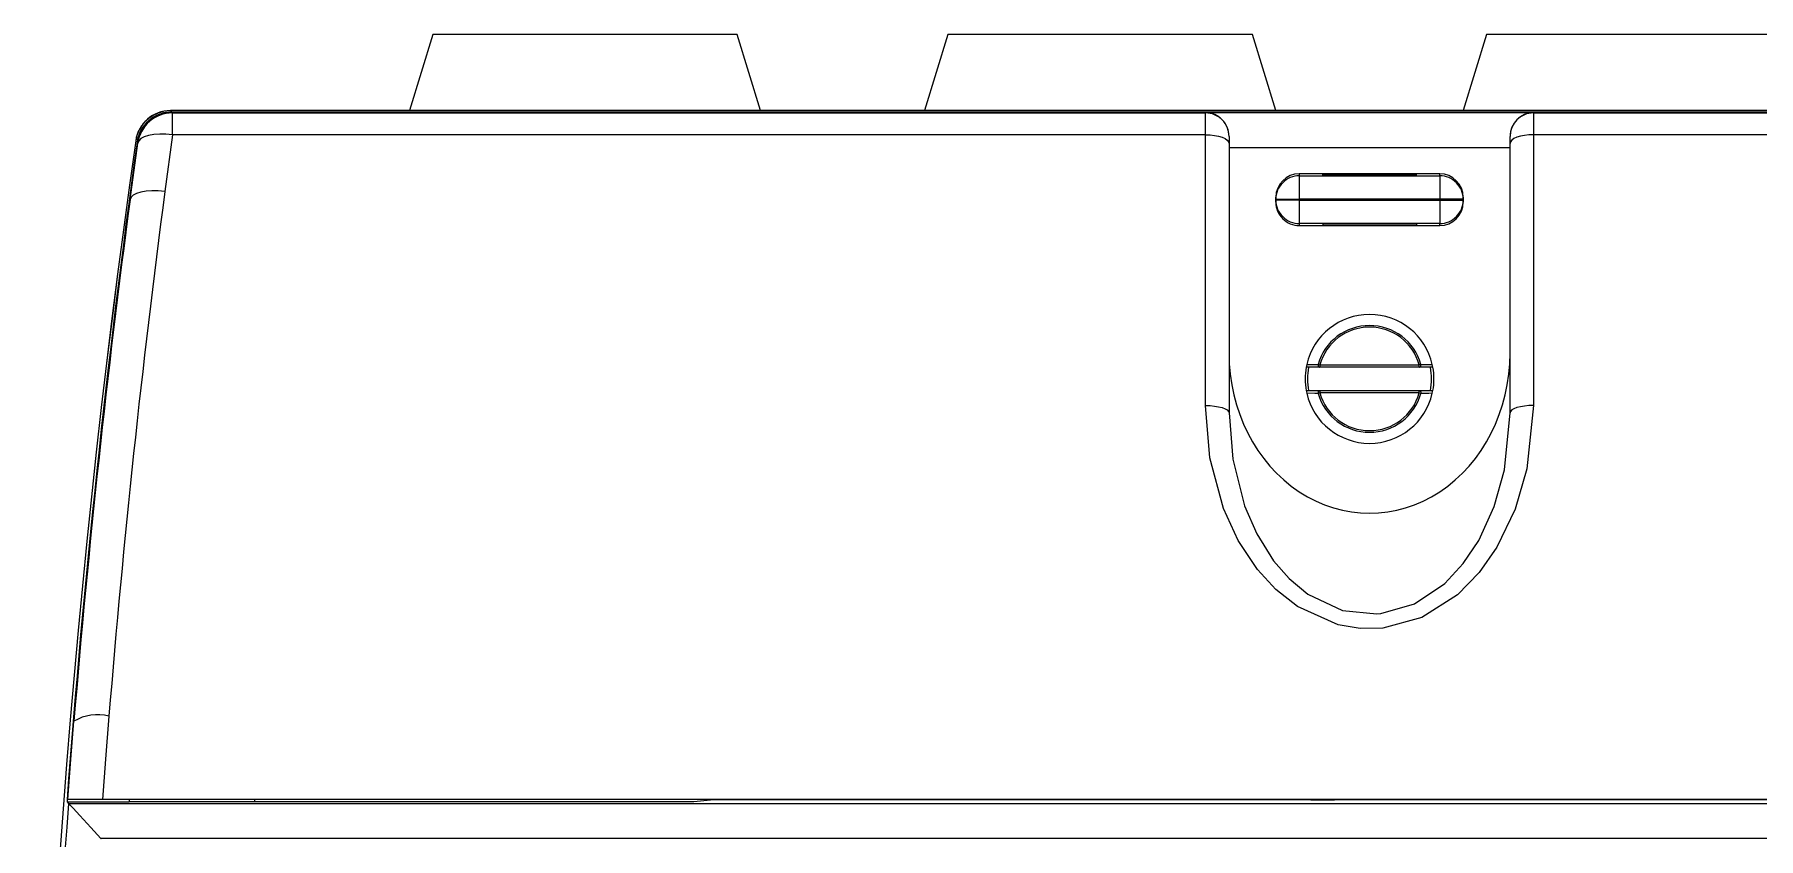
# Model space of a CAD drawing. Header units: millimetres. Extents: x 0 to 210250, y 0 to 148500.
# Drawn here: x 23511 to 28663, y 128952 to 131353 of the extents above; entities that cross this region are included whole.
import ezdxf

# ---------------------------------------------------------------- set-up
doc = ezdxf.new("R2010")
doc.units = ezdxf.units.MM
doc.header["$LTSCALE"] = 250
doc.header["$MEASUREMENT"] = 0
doc.layers.add('원격검침', color=3, linetype='Continuous')

msp = doc.modelspace()

# ---------------------------------------------------------------- linework, layer by layer
at = {"layer": '원격검침', "color": 3}
for p, q in [((24701.1, 131353.4), (24631.1, 131126)), ((25610.9, 131353.4), (24701.1, 131353.4)), ((25680.8, 131126), (25610.9, 131353.4)), ((26240.7, 131353.4), (26170.7, 131126)), ((27150.5, 131353.4), (26240.7, 131353.4)), ((27220.5, 131126), (27150.5, 131353.4)), ((27850.3, 131353.4), (27780.3, 131126)), ((28760.1, 131353.4), (27850.3, 131353.4)), ((23921.1, 131121.5), (23900.5, 131118.2)), ((23917.2, 131126), (31083.6, 131126)), ((31083.6, 131126), (23917.2, 131126)), ((23917.2, 131126), (23919.2, 131123.7)), ((23919.2, 131123.7), (23920.8, 131121.8)), ((23920.8, 131121.8), (23922.3, 131120.1)), ((23920.8, 131121.8), (31079.9, 131121.8)), ((23922.3, 131120.1), (23923.2, 131119.1)), ((23923.2, 131054.1), (23923.2, 131119.1)), ((23923.2, 131119.1), (27010.5, 131119.1)), ((27010.5, 131120), (27990.3, 131120)), ((27010.5, 131119.1), (27010.5, 131120)), ((27010.5, 131054.1), (27010.5, 131119.1)), ((27990.3, 131120), (27990.3, 131119.1)), ((27990.3, 131119.1), (27990.3, 131054.1)), ((27990.3, 131119.1), (30943.6, 131119.1)), ((23796.4, 130860.3), (23819.3, 131028.9)), ((23818.4, 131030), (23817.2, 131031.3)), ((23818.5, 131029.8), (23818.4, 131030)), ((23819.3, 131028.9), (23818.5, 131029.8)), ((23822.3, 131036), (23819.3, 131028.9)), ((23829, 131042.3), (23822.3, 131036)), ((23838.9, 131047.6), (23829, 131042.3)), ((23851.9, 131051.7), (23838.9, 131047.6)), ((23867.4, 131054.5), (23851.9, 131051.7)), ((23884.9, 131055.8), (23867.4, 131054.5)), ((23903.7, 131055.7), (23884.9, 131055.8)), ((23923.2, 131054.1), (23900.4, 130884.6)), ((23923.2, 131054.1), (23903.7, 131055.7)), ((27010.5, 131054.1), (23923.2, 131054.1)), ((27010.5, 130245.2), (27010.5, 131054.1)), ((27010.5, 131054.1), (27024.2, 131053.6)), ((27024.2, 131053.6), (27037.3, 131052.1)), ((27037.3, 131052.1), (27049.4, 131049.6)), ((27049.4, 131049.6), (27060, 131046.3)), ((27060, 131046.3), (27068.7, 131042.3)), ((27068.7, 131042.3), (27075.2, 131037.6)), ((27075.2, 131037.6), (27079.2, 131032.6)), ((27079.2, 131032.6), (27080.5, 131027.4)), ((27080.5, 131049.1), (27080.5, 131027.4)), ((27080.5, 131049.1), (27080.5, 131049.1)), ((27080.5, 131027.4), (27080.5, 130223.6)), ((27920.3, 131027.4), (27920.3, 131049.1)), ((27920.3, 131049.1), (27920.3, 131049.1)), ((27921.6, 131032.6), (27920.3, 131027.4)), ((27920.3, 130223.6), (27920.3, 131027.4)), ((27925.6, 131037.6), (27921.6, 131032.6)), ((27932.1, 131042.3), (27925.6, 131037.6)), ((27940.8, 131046.3), (27932.1, 131042.3)), ((27951.4, 131049.6), (27940.8, 131046.3)), ((27963.5, 131052.1), (27951.4, 131049.6)), ((27976.6, 131053.6), (27963.5, 131052.1)), ((27990.3, 131054.1), (27976.6, 131053.6)), ((27990.3, 131054.1), (27990.3, 130245.2)), ((30943.6, 131054.1), (27990.3, 131054.1)), ((27920.3, 131015), (27080.5, 131015)), ((27290.4, 130937.3), (27290.4, 130931.2)), ((27360.4, 130937.3), (27290.4, 130937.3)), ((27290.4, 130931.2), (27710.3, 130931.2)), ((27290.4, 130931.2), (27290.4, 130861.2)), ((27360.4, 130932.4), (27360.4, 130937.3)), ((27640.4, 130937.3), (27360.4, 130937.3)), ((27640.4, 130934.9), (27360.4, 130934.9)), ((27640.4, 130932.4), (27360.4, 130932.4)), ((27640.4, 130932.4), (27640.4, 130937.3)), ((27710.3, 130937.3), (27640.4, 130937.3)), ((27710.3, 130931.2), (27710.3, 130937.3)), ((27710.3, 130931.2), (27710.3, 130861.2)), ((23799.4, 130867.2), (23796.4, 130860.3)), ((23805.9, 130873.2), (23799.4, 130867.2)), ((23815.9, 130878.3), (23805.9, 130873.2)), ((23828.9, 130882.3), (23815.9, 130878.3)), ((23844.4, 130885), (23828.9, 130882.3)), ((23861.9, 130886.3), (23844.4, 130885)), ((23880.8, 130886.1), (23861.9, 130886.3)), ((23900.4, 130884.6), (23880.8, 130886.1)), ((27220.5, 130861.2), (27220.5, 130867.3)), ((27780.3, 130867.3), (27780.3, 130861.2)), ((27220.5, 130858.8), (27220.5, 130861.2)), ((27220.5, 130861.2), (27290.4, 130861.2)), ((27290.4, 130858.8), (27220.5, 130858.8)), ((27220.5, 130852.7), (27220.5, 130858.8)), ((27710.3, 130861.2), (27290.4, 130861.2)), ((27290.4, 130861.2), (27290.4, 130858.8)), ((27290.4, 130858.8), (27290.4, 130788.8)), ((27290.4, 130858.8), (27710.3, 130858.8)), ((27710.3, 130858.8), (27710.3, 130861.2)), ((27780.3, 130861.2), (27710.3, 130861.2)), ((27710.3, 130858.8), (27710.3, 130788.8)), ((27710.3, 130858.8), (27780.3, 130858.8)), ((27780.3, 130861.2), (27780.3, 130858.8)), ((27780.3, 130858.8), (27780.3, 130852.7)), ((27710.3, 130788.8), (27290.4, 130788.8)), ((27290.4, 130788.8), (27290.4, 130782.7)), ((27290.4, 130782.7), (27360.4, 130782.7)), ((27360.4, 130787.6), (27640.4, 130787.6)), ((27360.4, 130787.6), (27360.4, 130782.7)), ((27360.4, 130782.7), (27640.4, 130782.7)), ((27640.4, 130787.6), (27640.4, 130782.7)), ((27640.4, 130782.7), (27710.3, 130782.7)), ((27710.3, 130782.7), (27710.3, 130788.8)), ((27351.6, 130359.6), (27311.1, 130359.6)), ((27312.8, 130367.8), (27322.9, 130367.8)), ((27322.9, 130367.8), (27346.9, 130368)), ((27346.9, 130368), (27346.8, 130366.5)), ((27346.8, 130366.5), (27346.9, 130364.9)), ((27346.9, 130368), (27351.6, 130366.6)), ((27346.9, 130364.9), (27347.3, 130363.5)), ((27347.3, 130363.5), (27347.9, 130362.2)), ((27347.9, 130362.2), (27348.7, 130361.1)), ((27348.7, 130361.1), (27349.6, 130360.3)), ((27349.6, 130360.3), (27350.6, 130359.8)), ((27350.6, 130359.8), (27351.6, 130359.6)), ((27351.6, 130366.6), (27351.6, 130359.6)), ((27351.6, 130366.6), (27649.1, 130366.6)), ((27649.1, 130359.6), (27351.6, 130359.6)), ((27653.9, 130368), (27649.1, 130366.6)), ((27649.1, 130359.6), (27649.1, 130366.6)), ((27649.1, 130359.6), (27650.2, 130359.8)), ((27689.6, 130359.6), (27649.1, 130359.6)), ((27650.2, 130359.8), (27651.2, 130360.3)), ((27651.2, 130360.3), (27652.1, 130361.1)), ((27652.1, 130361.1), (27652.9, 130362.2)), ((27652.9, 130362.2), (27653.5, 130363.5)), ((27653.5, 130363.5), (27653.8, 130364.9)), ((27653.8, 130364.9), (27654, 130366.5)), ((27654, 130366.5), (27653.9, 130368)), ((27653.9, 130368), (27664, 130367.9)), ((27664, 130367.9), (27688, 130367.8)), ((27023.6, 130089.3), (27010.5, 130245.2)), ((27010.5, 130245.2), (27024.2, 130244.8)), ((27024.2, 130244.8), (27037.3, 130243.6)), ((27311.1, 130289.7), (27351.6, 130289.7)), ((27336.8, 130281.4), (27312.8, 130281.6)), ((27346.9, 130281.3), (27336.8, 130281.4)), ((27346.9, 130284.4), (27346.8, 130282.9)), ((27346.8, 130282.9), (27346.9, 130281.3)), ((27347.3, 130285.8), (27346.9, 130284.4)), ((27351.6, 130282.7), (27346.9, 130281.3)), ((27347.9, 130287.1), (27347.3, 130285.8)), ((27348.7, 130288.2), (27347.9, 130287.1)), ((27349.6, 130289), (27348.7, 130288.2)), ((27350.6, 130289.5), (27349.6, 130289)), ((27351.6, 130289.7), (27350.6, 130289.5)), ((27351.6, 130289.7), (27351.6, 130282.7)), ((27351.6, 130289.7), (27649.1, 130289.7)), ((27649.1, 130282.7), (27351.6, 130282.7)), ((27649.1, 130289.7), (27650.2, 130289.5)), ((27649.1, 130282.7), (27649.1, 130289.7)), ((27649.1, 130289.7), (27689.6, 130289.7)), ((27649.1, 130282.7), (27653.9, 130281.3)), ((27650.2, 130289.5), (27651.2, 130289)), ((27651.2, 130289), (27652.1, 130288.2)), ((27652.1, 130288.2), (27652.9, 130287.1)), ((27652.9, 130287.1), (27653.5, 130285.8)), ((27653.5, 130285.8), (27653.8, 130284.4)), ((27653.8, 130284.4), (27654, 130282.9)), ((27654, 130282.9), (27653.9, 130281.3)), ((27677.9, 130281.5), (27653.9, 130281.3)), ((27688, 130281.6), (27677.9, 130281.5)), ((27976.6, 130244.8), (27963.5, 130243.6)), ((27990.3, 130245.2), (27970.8, 130056.1)), ((27990.3, 130245.2), (27976.6, 130244.8)), ((27037.3, 130243.6), (27049.4, 130241.6)), ((27049.4, 130241.6), (27060, 130238.9)), ((27060, 130238.9), (27068.7, 130235.6)), ((27068.7, 130235.6), (27075.2, 130231.9)), ((27075.2, 130231.9), (27079.2, 130227.8)), ((27079.2, 130227.8), (27080.5, 130223.6)), ((27080.5, 130223.6), (27091.4, 130085)), ((27903.6, 130052.8), (27920.3, 130223.6)), ((27921.6, 130227.8), (27920.3, 130223.6)), ((27925.6, 130231.9), (27921.6, 130227.8)), ((27932.1, 130235.6), (27925.6, 130231.9)), ((27940.8, 130238.9), (27932.1, 130235.6)), ((27951.4, 130241.6), (27940.8, 130238.9)), ((27963.5, 130243.6), (27951.4, 130241.6)), ((27064.4, 129937.3), (27023.6, 130089.3)), ((27091.4, 130085), (27126.7, 129945.6)), ((27873.3, 129943.4), (27903.6, 130052.8)), ((27970.8, 130056.1), (27935.7, 129935.6)), ((27107.9, 129842.5), (27064.4, 129937.3)), ((27126.7, 129945.6), (27163.3, 129861.5)), ((27826.7, 129841.6), (27873.3, 129943.4)), ((27935.7, 129935.6), (27881.1, 129821.9)), ((27165.8, 129755.1), (27107.9, 129842.5)), ((27163.3, 129861.5), (27213.6, 129781.4)), ((27780.7, 129773), (27826.7, 129841.6)), ((27213.6, 129781.4), (27259.8, 129728.5)), ((27881.1, 129821.9), (27827.8, 129746.3)), ((27220.8, 129695.3), (27165.8, 129755.1)), ((27725.3, 129713.7), (27780.7, 129773)), ((27827.8, 129746.3), (27762.8, 129679.9)), ((27285, 129644.7), (27220.8, 129695.3)), ((27259.8, 129728.5), (27315.8, 129682)), ((27315.8, 129682), (27419.8, 129633)), ((27634.7, 129653), (27725.3, 129713.7)), ((27762.8, 129679.9), (27657.1, 129612.4)), ((27406.3, 129590.2), (27285, 129644.7)), ((27419.8, 129633), (27522.4, 129622.9)), ((27534.4, 129624), (27634.7, 129653)), ((27472.7, 129579.2), (27406.3, 129590.2)), ((27540.1, 129580.2), (27472.7, 129579.2)), ((27522.4, 129622.9), (27534.4, 129624)), ((27657.1, 129612.4), (27540.1, 129580.2)), ((23733.4, 129317.1), (23723.3, 129189.3)), ((23618.6, 129175.1), (23628.8, 129302.2)), ((23610.5, 129068.5), (23618.6, 129175.1)), ((23723.3, 129189.3), (23714.2, 129068.5)), ((23608.6, 129068.5), (23608.1, 129061.5)), ((23608.1, 129061.5), (23793.3, 129061.5)), ((23608.1, 129061.5), (23612.3, 129056.9)), ((23610.5, 129068.5), (23608.3, 129068.5)), ((23714.2, 129068.5), (23610.5, 129068.5)), ((31286.6, 129068.5), (23714.2, 129068.5)), ((23793.9, 129068.5), (23793.3, 129061.5)), ((25481.5, 129061.5), (23793.3, 129061.5)), ((24169.2, 129061.5), (24169.2, 129068.5)), ((25540.9, 129067.4), (25481.5, 129061.5)), ((25645.8, 129067.4), (25540.9, 129067.4)), ((25645.8, 129068.5), (25645.8, 129067.4)), ((25750.8, 129067.4), (25645.8, 129067.4)), ((25649.2, 129067.4), (25649.2, 129068.5)), ((25747.5, 129068.5), (25747.5, 129067.4)), ((25750.8, 129067.4), (25750.8, 129068.5)), ((27115.5, 129067.4), (25750.8, 129067.4)), ((27115.5, 129068.5), (27115.5, 129067.4)), ((27185.5, 129067.4), (27115.5, 129067.4)), ((27118.8, 129067.4), (27118.8, 129068.5)), ((27182.1, 129068.5), (27182.1, 129067.4)), ((27185.5, 129067.4), (27185.5, 129068.5)), ((27324.8, 129067.4), (27185.5, 129067.4)), ((27325.4, 129067.7), (27324.8, 129067.4)), ((27325.4, 129067.7), (27325.4, 129068.5)), ((27325.4, 129067.7), (27395.4, 129067.7)), ((27331.5, 129068.5), (27331.5, 129067.7)), ((27392.4, 129067.7), (27392.4, 129068.5)), ((27395.4, 129068.5), (27395.4, 129067.7)), ((27605.4, 129067.7), (27395.4, 129067.7)), ((27605.4, 129067.7), (27605.4, 129068.5)), ((27675.4, 129067.7), (27605.4, 129067.7)), ((27608.4, 129068.5), (27608.4, 129067.7)), ((27669.2, 129068.5), (27669.2, 129067.7)), ((27675.4, 129067.7), (27675.4, 129068.5)), ((27676, 129067.4), (27675.4, 129067.7)), ((27815.3, 129067.4), (27676, 129067.4)), ((27815.3, 129068.5), (27815.3, 129067.4)), ((27885.3, 129067.4), (27815.3, 129067.4)), ((27818.7, 129067.4), (27818.7, 129068.5)), ((27881.9, 129068.5), (27881.9, 129067.4)), ((27885.3, 129067.4), (27885.3, 129068.5)), ((29250, 129067.4), (27885.3, 129067.4)), ((23612.3, 129056.9), (31388.5, 129056.9)), ((23612.3, 129056.9), (23616.1, 129052.8)), ((23616.1, 129052.8), (23626, 129042.1)), ((23626, 129042.1), (23646.2, 129020.3)), ((23646.2, 129020.3), (23679.6, 128984.4)), ((23679.6, 128984.4), (23709.4, 128952.3)), ((23709.4, 128952.3), (23709.8, 128951.9)), ((31291, 128951.9), (23709.8, 128951.9))]:
    msp.add_line(p, q, dxfattribs=at)
for centre, radius, start, end in [((23917.2, 131021), 105, 89.9995, 171.8881), ((23914.3, 131022), 102, 100.4982, 172.2443), ((23920.9, 131017.1), 104.7, 90.046, 172.2242), ((23923.2, 131014.1), 105, 90.0044, 171.8946), ((27009.6, 131049), 70.9, 0.0588, 89.2406), ((27010.5, 131049.1), 70, 0, 90.0011), ((27991.2, 131049.1), 70.9, 90.7226, 179.978), ((27990.3, 131049.1), 70, 89.9989, 180), ((53743.4, 126769.5), 30232.6, 171.88762, 188.11238), ((53743.4, 126769.5), 30232.6, 171.88763, 188.11237), ((54603.4, 126761.6), 31080.9, 172.10419, 175.74358), ((27290.4, 130861.2), 70, 89.9956, 180), ((27710.3, 130861.2), 70, 0, 90.0044), ((55150.6, 126762.6), 31520.9, 172.48593, 175.35147), ((54572.2, 126762.1), 31047.5, 172.41489, 175.30721), ((27290.4, 130858.8), 70, 180, 270.0044), ((27710.3, 130858.8), 70, 269.9956, 0), ((27500.4, 130324.7), 192.5, 12.9406, 167.0594), ((27500.4, 130324.7), 159.5, 15.7635, 164.2365), ((27500.4, 130324.7), 154.6, 15.7635, 164.2365), ((27500.4, 130324.7), 192.5, 169.5243, 190.4757), ((27500.4, 130324.7), 192.5, 167.0594, 169.5243), ((27500.4, 130324.7), 185.5, 169.1243, 190.8757), ((27500.4, 130324.7), 185.5, 349.1243, 10.8757), ((27500.4, 130324.7), 192.5, 10.4757, 12.9406), ((27500.4, 130324.7), 192.5, 349.5243, 10.4757), ((27500.4, 130324.7), 192.5, 190.4757, 192.9406), ((27500.4, 130324.7), 192.5, 192.9406, 347.0594), ((27500.4, 130324.7), 159.5, 195.7635, 344.2365), ((27500.4, 130324.7), 154.6, 195.7635, 344.2365), ((27500.4, 130324.7), 192.5, 347.0594, 349.5243), ((23698.8, 129185.9), 135.8, 75.2262, 121.0294), ((53743.4, 126769.5), 30217.8, 175.65881, 184.34119)]:
    msp.add_arc(centre, radius, start, end, dxfattribs=at)
for centre, major_axis, ratio, start_param, end_param in [((27290.4, 130867.3), (0, 70), 0.999848, 0, 1.570796), ((27710.3, 130867.3), (0, 70), 0.999848, 4.712389, 6.283185), ((27290.4, 130852.7), (0, 70), 0.999848, 1.570796, 3.141593), ((27710.3, 130852.7), (0, 70), 0.999848, 3.141593, 4.712389), ((27500.4, 130401.7), (0, 478.2), 0.878106, 1.570796, 4.712389)]:
    msp.add_ellipse(centre, major_axis=major_axis, ratio=ratio, start_param=start_param, end_param=end_param, dxfattribs=at)

doc.saveas('drawing.dxf')
